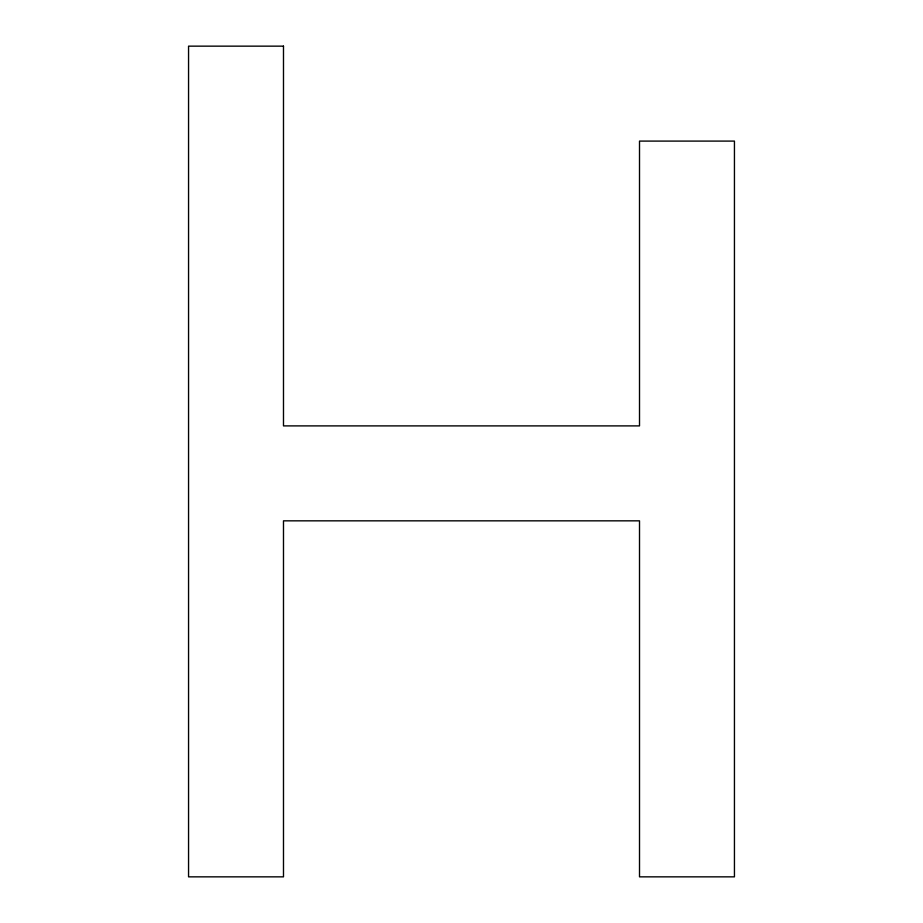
<?xml version="1.0" encoding="UTF-8"?>
<svg xmlns="http://www.w3.org/2000/svg" width="923" height="923" viewBox="0 0 923 923"><rect width="100%" height="100%" fill="white"/><g stroke="black" fill="none" stroke-linecap="round" stroke-linejoin="round"><path stroke-width="1.38" d="M283.488 46.15L188.557 46.15L188.557 876.85L283.488 876.85L283.488 520.837L639.512 520.837L639.512 876.85L734.443 876.85L734.443 141.092L639.512 141.092L639.512 425.895L283.488 425.895L283.488 46.15"/></g></svg>
